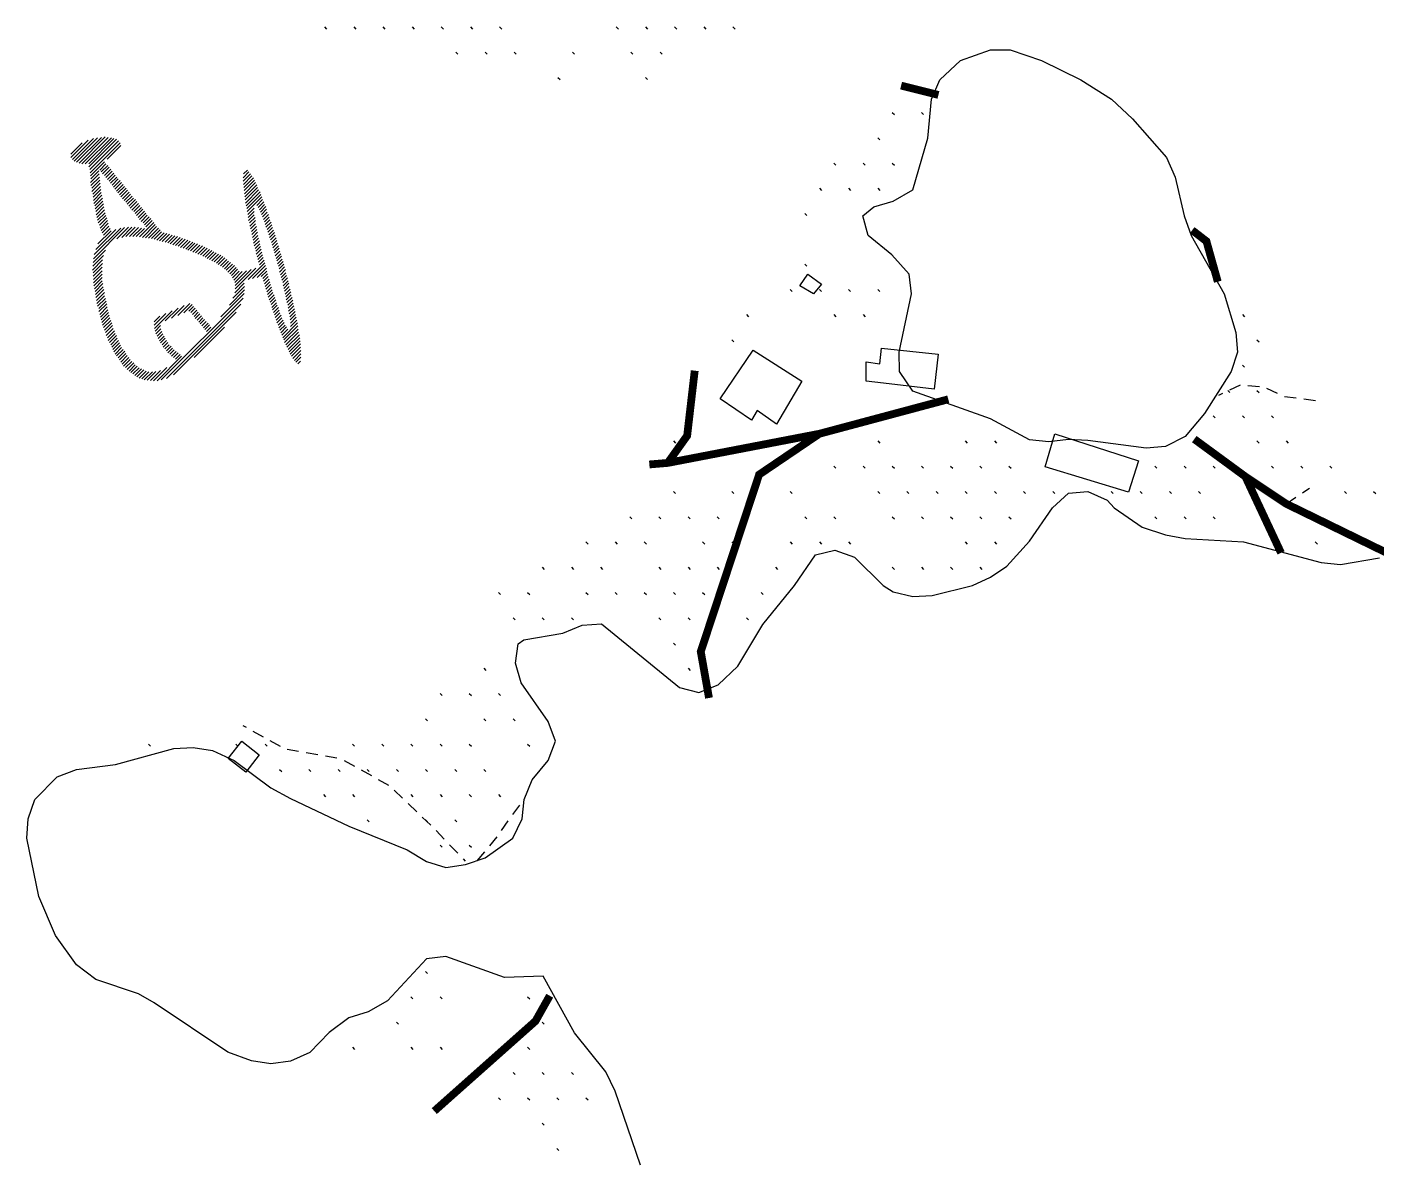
# Model space of a CAD drawing. Header units: millimetres. Extents: x -1 to 1201, y -1 to 901.
# Drawn here: x 12.3 to 151, y 493.2 to 609.9 of the extents above; entities that cross this region are included whole.
import ezdxf

# ---------------------------------------------------------------- set-up
doc = ezdxf.new("R2010")
doc.units = ezdxf.units.MM
doc.layers.add('ETCH', color=7, linetype='CONTINUOUS')
doc.layers.add('SCORE', color=5, linetype='CONTINUOUS')

msp = doc.modelspace()

# ---------------------------------------------------------------- linework, layer by layer
at = {"layer": 'ETCH'}
for points in [[(42.898, 609.911), (43.11, 609.699)], [(45.898, 609.911), (46.11, 609.699)], [(48.898, 609.911), (49.11, 609.699)], [(51.898, 609.911), (52.11, 609.699)], [(54.898, 609.911), (55.11, 609.699)], [(57.898, 609.911), (58.11, 609.699)], [(60.898, 609.911), (61.11, 609.699)], [(72.898, 609.911), (73.11, 609.699)], [(75.898, 609.911), (76.11, 609.699)], [(78.898, 609.911), (79.11, 609.699)], [(81.898, 609.911), (82.11, 609.699)], [(84.898, 609.911), (85.11, 609.699)], [(56.398, 607.313), (56.61, 607.101)], [(59.398, 607.313), (59.61, 607.101)], [(62.398, 607.313), (62.61, 607.101)], [(68.398, 607.313), (68.61, 607.101)], [(74.398, 607.313), (74.61, 607.101)], [(77.398, 607.313), (77.61, 607.101)], [(66.898, 604.715), (67.11, 604.503)], [(75.898, 604.715), (76.11, 604.503)], [(102.778, 603.715), (102.99, 603.502)], [(101.278, 601.117), (101.49, 600.904)], [(104.278, 601.117), (104.49, 600.904)], [(18.6, 598.28), (16.8, 596.48)], [(17.97, 598), (16.81, 596.84)], [(19.12, 598.44), (16.96, 596.28)], [(19.55, 598.52), (17.15, 596.12)], [(19.95, 598.56), (17.39, 596)], [(20.34, 598.6), (17.66, 595.92)], [(20.65, 598.56), (17.93, 595.84)], [(20.97, 598.52), (18.29, 595.84)], [(21.24, 598.44), (18.64, 595.84)], [(21.51, 598.36), (18.67, 595.52)], [(21.71, 598.2), (18.75, 595.24)], [(21.86, 598), (18.78, 594.92)], [(99.778, 598.519), (99.99, 598.306)], [(21.93, 597.72), (20.53, 596.32)], [(20.25, 596.04), (18.81, 594.6)], [(20.41, 595.84), (19.77, 595.2)], [(20.6, 595.68), (19.92, 595)], [(20.75, 595.48), (20.07, 594.8)], [(20.91, 595.28), (20.27, 594.64)], [(34.97, 595.2), (34.57, 594.8)], [(95.278, 595.921), (95.49, 595.708)], [(98.278, 595.921), (98.49, 595.708)], [(101.278, 595.921), (101.49, 595.708)], [(19.72, 594.8), (18.84, 593.92)], [(19.69, 595.12), (18.85, 594.28)], [(19.75, 594.48), (18.87, 593.6)], [(19.79, 594.16), (18.95, 593.32)], [(19.82, 593.84), (18.98, 593)], [(21.06, 595.08), (20.42, 594.44)], [(21.21, 594.88), (20.57, 594.24)], [(21.37, 594.68), (20.73, 594.04)], [(21.52, 594.48), (20.88, 593.84)], [(21.68, 594.28), (21.04, 593.64)], [(21.87, 594.12), (21.19, 593.44)], [(22.02, 593.92), (21.34, 593.24)], [(35.12, 595), (34.52, 594.4)], [(35.28, 594.8), (34.52, 594.04)], [(35.43, 594.6), (34.55, 593.72)], [(35.58, 594.4), (34.58, 593.4)], [(35.7, 594.16), (34.62, 593.08)], [(35.81, 593.92), (34.65, 592.76)], [(19.85, 593.52), (19.05, 592.72)], [(19.89, 593.2), (19.09, 592.4)], [(19.92, 592.88), (19.12, 592.08)], [(20, 592.6), (19.16, 591.76)], [(22.18, 593.72), (21.5, 593.04)], [(22.33, 593.52), (21.65, 592.84)], [(22.48, 593.32), (21.8, 592.64)], [(22.64, 593.12), (21.96, 592.44)], [(22.79, 592.92), (22.11, 592.24)], [(22.94, 592.72), (22.3, 592.08)], [(23.1, 592.52), (22.46, 591.88)], [(35.92, 593.68), (34.68, 592.44)], [(36, 593.4), (34.72, 592.12)], [(36.11, 593.16), (34.75, 591.8)], [(36.27, 592.96), (34.83, 591.52)], [(36.34, 592.68), (34.9, 591.24)], [(36.45, 592.44), (34.93, 590.92)], [(93.778, 593.323), (93.99, 593.11)], [(96.778, 593.323), (96.99, 593.11)], [(99.778, 593.323), (99.99, 593.11)], [(20.07, 592.32), (19.27, 591.52)], [(20.1, 592), (19.3, 591.2)], [(20.18, 591.72), (19.38, 590.92)], [(20.21, 591.4), (19.41, 590.6)], [(20.28, 591.12), (19.48, 590.32)], [(23.25, 592.32), (22.61, 591.68)], [(23.44, 592.16), (22.76, 591.48)], [(23.6, 591.96), (22.92, 591.28)], [(23.75, 591.76), (23.07, 591.08)], [(23.91, 591.56), (23.27, 590.92)], [(24.06, 591.36), (23.42, 590.72)], [(24.21, 591.16), (23.57, 590.52)], [(35.65, 591.28), (35.01, 590.64)], [(36.53, 592.16), (35.93, 591.56)], [(36.64, 591.92), (36.08, 591.36)], [(36.71, 591.64), (36.19, 591.12)], [(36.87, 591.44), (36.31, 590.88)], [(36.94, 591.16), (36.42, 590.64)], [(20.32, 590.8), (19.56, 590.04)], [(20.39, 590.52), (19.63, 589.76)], [(20.5, 590.28), (19.74, 589.52)], [(20.58, 590), (19.82, 589.24)], [(20.65, 589.72), (19.93, 589)], [(24.37, 590.96), (23.73, 590.32)], [(25.33, 589.8), (23.85, 588.32)], [(24.52, 590.76), (23.88, 590.12)], [(24.67, 590.56), (24.03, 589.92)], [(24.87, 590.4), (24.23, 589.76)], [(25.02, 590.2), (24.38, 589.56)], [(25.17, 590), (24.53, 589.36)], [(35.64, 590.92), (35.04, 590.32)], [(35.67, 590.6), (35.07, 590)], [(35.75, 590.32), (35.19, 589.76)], [(35.78, 590), (35.22, 589.44)], [(35.81, 589.68), (35.29, 589.16)], [(37.01, 590.88), (36.53, 590.4)], [(37.13, 590.64), (36.61, 590.12)], [(37.2, 590.36), (36.72, 589.88)], [(37.27, 590.08), (36.79, 589.6)], [(37.39, 589.84), (36.87, 589.32)], [(92.278, 590.725), (92.49, 590.512)], [(22.33, 589.28), (19.13, 586.08)], [(21.94, 589.24), (19.22, 586.52)], [(21.43, 589.08), (19.39, 587.04)], [(20.95, 588.96), (19.59, 587.6)], [(20.72, 589.44), (20.04, 588.76)], [(20.84, 589.2), (20.16, 588.52)], [(22.73, 589.32), (21.53, 588.12)], [(23.08, 589.32), (22.04, 588.28)], [(23.43, 589.32), (22.47, 588.36)], [(23.75, 589.28), (22.83, 588.36)], [(24.06, 589.24), (23.18, 588.36)], [(24.37, 589.2), (23.53, 588.36)], [(25.48, 589.6), (24.16, 588.28)], [(25.63, 589.4), (24.47, 588.24)], [(25.83, 589.24), (24.79, 588.2)], [(25.98, 589.04), (25.1, 588.16)], [(26.13, 588.84), (25.37, 588.08)], [(26.41, 588.76), (25.65, 588)], [(26.68, 588.68), (25.92, 587.92)], [(26.96, 588.6), (26.2, 587.84)], [(27.23, 588.52), (26.51, 587.8)], [(27.5, 588.44), (26.78, 587.72)], [(27.78, 588.36), (27.02, 587.6)], [(28.05, 588.28), (27.29, 587.52)], [(35.89, 589.4), (35.37, 588.88)], [(35.92, 589.08), (35.4, 588.56)], [(35.99, 588.8), (35.47, 588.28)], [(36.03, 588.48), (35.55, 588)], [(37.47, 589.57), (36.99, 589.09)], [(37.55, 589.29), (37.07, 588.81)], [(37.63, 589.02), (37.15, 588.54)], [(37.75, 588.79), (37.23, 588.27)], [(37.83, 588.51), (37.35, 588.03)], [(37.91, 588.24), (37.43, 587.76)], [(20.37, 586.96), (19.09, 585.68)], [(28.28, 588.16), (27.56, 587.44)], [(28.56, 588.08), (27.84, 587.36)], [(28.83, 588), (28.07, 587.24)], [(29.06, 587.88), (28.34, 587.16)], [(29.34, 587.8), (28.62, 587.08)], [(29.57, 587.68), (28.85, 586.96)], [(29.84, 587.6), (29.12, 586.88)], [(30.08, 587.48), (29.36, 586.76)], [(30.35, 587.4), (29.63, 586.68)], [(30.59, 587.28), (29.87, 586.56)], [(30.82, 587.16), (30.14, 586.48)], [(31.05, 587.04), (30.37, 586.36)], [(31.29, 586.92), (30.61, 586.24)], [(36.11, 588.21), (35.59, 587.69)], [(36.19, 587.93), (35.67, 587.41)], [(36.23, 587.62), (35.75, 587.14)], [(36.31, 587.35), (35.83, 586.87)], [(36.39, 587.07), (35.87, 586.55)], [(37.99, 587.97), (37.51, 587.49)], [(38.07, 587.69), (37.59, 587.21)], [(38.15, 587.42), (37.67, 586.94)], [(38.23, 587.15), (37.75, 586.67)], [(38.31, 586.87), (37.83, 586.39)], [(20.07, 585.96), (19.03, 584.92)], [(20.16, 586.4), (19.08, 585.32)], [(20.07, 585.6), (19.11, 584.64)], [(31.52, 586.8), (30.84, 586.12)], [(31.75, 586.68), (31.07, 586)], [(31.99, 586.56), (31.31, 585.88)], [(32.22, 586.44), (31.54, 585.76)], [(32.45, 586.32), (31.77, 585.64)], [(32.65, 586.16), (31.97, 585.48)], [(32.84, 586), (32.2, 585.36)], [(33.03, 585.84), (32.39, 585.2)], [(33.23, 585.68), (32.59, 585.04)], [(33.43, 585.53), (32.79, 584.89)], [(36.75, 585.67), (35.03, 583.95)], [(36.43, 586.76), (35.95, 586.28)], [(36.51, 586.49), (36.03, 586.01)], [(36.59, 586.21), (36.11, 585.73)], [(36.67, 585.94), (36.19, 585.46)], [(38.39, 586.6), (37.91, 586.12)], [(38.47, 586.33), (37.99, 585.85)], [(38.55, 586.05), (38.07, 585.57)], [(38.63, 585.78), (38.15, 585.3)], [(38.71, 585.51), (38.23, 585.03)], [(92.278, 585.529), (92.49, 585.316)], [(20.02, 585.2), (19.1, 584.28)], [(20.01, 584.84), (19.13, 583.96)], [(20.01, 584.48), (19.13, 583.6)], [(20.04, 584.16), (19.16, 583.28)], [(33.63, 585.37), (32.95, 584.69)], [(33.79, 585.18), (33.15, 584.54)], [(33.95, 584.99), (33.31, 584.35)], [(34.11, 584.79), (33.43, 584.11)], [(34.43, 584.76), (33.55, 583.88)], [(34.87, 584.85), (33.67, 583.65)], [(35.83, 585.1), (33.71, 582.98)], [(35.35, 584.97), (33.71, 583.33)], [(36.83, 585.39), (35.47, 584.03)], [(36.91, 585.12), (35.95, 584.16)], [(36.95, 584.81), (36.39, 584.25)], [(37.03, 584.53), (36.55, 584.05)], [(37.11, 584.26), (36.63, 583.78)], [(38.79, 585.23), (38.27, 584.71)], [(38.87, 584.96), (38.35, 584.44)], [(38.91, 584.64), (38.43, 584.16)], [(38.99, 584.37), (38.51, 583.89)], [(39.07, 584.1), (38.59, 583.62)], [(20.03, 583.8), (19.23, 583)], [(20.11, 583.52), (19.31, 582.72)], [(20.14, 583.2), (19.34, 582.4)], [(20.21, 582.92), (19.37, 582.08)], [(34.67, 582.88), (33.11, 581.32)], [(34.67, 583.23), (33.47, 582.03)], [(34.63, 583.55), (33.67, 582.59)], [(37.19, 583.99), (36.71, 583.51)], [(37.27, 583.71), (36.79, 583.23)], [(37.35, 583.44), (36.87, 582.96)], [(37.43, 583.16), (36.95, 582.68)], [(37.51, 582.89), (37.03, 582.41)], [(39.15, 583.82), (38.63, 583.3)], [(39.23, 583.55), (38.71, 583.03)], [(39.27, 583.24), (38.79, 582.76)], [(39.35, 582.96), (38.83, 582.44)], [(39.43, 582.69), (38.91, 582.17)], [(90.778, 582.931), (90.99, 582.718)], [(93.778, 582.931), (93.99, 582.718)], [(96.778, 582.931), (96.99, 582.718)], [(99.778, 582.931), (99.99, 582.718)], [(20.25, 582.6), (19.45, 581.8)], [(20.28, 582.28), (19.48, 581.48)], [(20.36, 582), (19.56, 581.2)], [(20.43, 581.72), (19.67, 580.96)], [(20.5, 581.44), (19.7, 580.64)], [(34.51, 582.01), (26.11, 573.61)], [(34.27, 581.42), (26.63, 573.78)], [(28.47, 581.28), (27.15, 579.96)], [(29.03, 581.48), (27.79, 580.24)], [(29.27, 581.37), (28.43, 580.53)], [(34.63, 582.49), (32.23, 580.09)], [(37.59, 582.62), (37.11, 582.14)], [(37.71, 582.38), (37.19, 581.86)], [(37.79, 582.11), (37.31, 581.63)], [(37.87, 581.84), (37.39, 581.36)], [(37.95, 581.56), (37.47, 581.08)], [(38.03, 581.29), (37.55, 580.81)], [(39.47, 582.38), (38.95, 581.86)], [(39.55, 582.1), (39.03, 581.58)], [(39.63, 581.83), (39.11, 581.31)], [(39.67, 581.52), (39.15, 581)], [(20.54, 581.12), (19.78, 580.36)], [(20.61, 580.84), (19.85, 580.08)], [(20.68, 580.56), (19.92, 579.8)], [(20.76, 580.28), (20, 579.52)], [(20.83, 580), (20.07, 579.24)], [(26.57, 580.44), (25.37, 579.24)], [(25.94, 580.16), (25.38, 579.6)], [(27.21, 580.72), (25.41, 578.92)], [(27.84, 581), (26.52, 579.68)], [(33.79, 580.59), (27.35, 574.15)], [(29.43, 581.17), (28.95, 580.69)], [(29.59, 580.98), (29.15, 580.54)], [(29.75, 580.79), (29.31, 580.35)], [(29.91, 580.59), (29.47, 580.15)], [(30.07, 580.4), (29.59, 579.92)], [(30.23, 580.21), (29.79, 579.77)], [(30.39, 580.01), (29.95, 579.57)], [(38.15, 581.06), (37.63, 580.54)], [(38.23, 580.78), (37.75, 580.3)], [(38.31, 580.51), (37.83, 580.03)], [(38.43, 580.28), (37.91, 579.76)], [(38.51, 580), (37.99, 579.48)], [(39.75, 581.24), (39.19, 580.68)], [(39.79, 580.93), (39.27, 580.41)], [(39.87, 580.65), (39.31, 580.09)], [(39.91, 580.34), (39.35, 579.78)], [(39.99, 580.07), (39.39, 579.47)], [(86.278, 580.333), (86.49, 580.12)], [(95.278, 580.333), (95.49, 580.12)], [(98.278, 580.333), (98.49, 580.12)], [(137.278, 580.333), (137.49, 580.12)], [(20.9, 579.72), (20.18, 579)], [(21.02, 579.48), (20.26, 578.72)], [(21.09, 579.2), (20.37, 578.48)], [(21.16, 578.92), (20.44, 578.2)], [(21.28, 578.68), (20.56, 577.96)], [(26.04, 579.2), (25.48, 578.64)], [(26.07, 578.88), (25.55, 578.36)], [(26.15, 578.6), (25.67, 578.12)], [(32.59, 579.03), (29.47, 575.91)], [(30.55, 579.82), (30.11, 579.38)], [(30.71, 579.63), (30.27, 579.19)], [(30.91, 579.47), (30.43, 578.99)], [(31.07, 579.28), (30.59, 578.8)], [(31.19, 579.05), (30.75, 578.61)], [(38.63, 579.77), (38.11, 579.25)], [(38.75, 579.53), (38.19, 578.97)], [(38.83, 579.26), (38.31, 578.74)], [(38.99, 579.07), (38.39, 578.47)], [(39.11, 578.83), (38.51, 578.23)], [(40.11, 579.48), (38.59, 577.96)], [(40.15, 579.17), (38.71, 577.73)], [(40.19, 578.85), (38.79, 577.45)], [(40.23, 578.54), (38.91, 577.22)], [(40.03, 579.75), (39.39, 579.11)], [(21.35, 578.4), (20.63, 577.68)], [(21.51, 578.2), (20.79, 577.48)], [(21.58, 577.92), (20.9, 577.24)], [(21.69, 577.68), (21.01, 577)], [(21.81, 577.44), (21.13, 576.76)], [(21.92, 577.2), (21.24, 576.52)], [(26.27, 578.37), (25.79, 577.89)], [(26.39, 578.13), (25.91, 577.65)], [(26.51, 577.9), (26.03, 577.42)], [(26.63, 577.67), (26.19, 577.23)], [(26.79, 577.47), (26.31, 576.99)], [(26.91, 577.24), (26.47, 576.8)], [(40.31, 578.27), (39.03, 576.99)], [(40.35, 577.95), (39.15, 576.75)], [(40.39, 577.64), (39.27, 576.52)], [(40.43, 577.33), (39.35, 576.25)], [(84.778, 577.735), (84.99, 577.522)], [(138.778, 577.735), (138.99, 577.522)], [(22.03, 576.96), (21.35, 576.28)], [(22.19, 576.76), (21.51, 576.08)], [(22.34, 576.56), (21.66, 575.88)], [(22.45, 576.32), (21.81, 575.68)], [(22.61, 576.12), (21.93, 575.44)], [(22.76, 575.92), (22.08, 575.24)], [(28.19, 576.05), (25.67, 573.53)], [(27.11, 577.09), (26.63, 576.61)], [(27.27, 576.89), (26.79, 576.41)], [(27.43, 576.7), (26.99, 576.26)], [(27.63, 576.55), (27.15, 576.07)], [(27.83, 576.39), (27.35, 575.91)], [(28.03, 576.24), (27.55, 575.76)], [(40.43, 576.97), (39.51, 576.05)], [(40.47, 576.66), (39.63, 575.82)], [(40.47, 576.31), (39.79, 575.63)], [(40.47, 575.95), (39.95, 575.43)], [(22.91, 575.72), (22.23, 575.04)], [(23.07, 575.52), (22.43, 574.88)], [(23.27, 575.37), (22.59, 574.69)], [(23.43, 575.17), (22.79, 574.53)], [(23.63, 575.02), (22.99, 574.38)], [(23.83, 574.87), (23.19, 574.23)], [(24.07, 574.75), (23.39, 574.07)], [(24.31, 574.64), (23.59, 573.92)], [(24.55, 574.53), (23.83, 573.81)], [(24.83, 574.45), (24.11, 573.73)], [(25.19, 574.46), (24.35, 573.62)], [(25.55, 574.47), (24.67, 573.59)], [(26.03, 574.59), (24.99, 573.55)], [(26.67, 574.88), (25.31, 573.52)], [(40.43, 575.56), (40.15, 575.28)], [(137.278, 575.137), (137.49, 574.924)], [(137.039, 573.076), (135.96, 572.568)], [(139.032, 572.91), (137.836, 573.01)], [(135.244, 572.21), (134.824, 572.001)], [(135.778, 572.539), (135.99, 572.326)], [(138.778, 572.539), (138.99, 572.326)], [(140.891, 572.227), (139.808, 572.739)], [(142.8, 571.729), (141.609, 571.877)], [(144.784, 571.481), (143.594, 571.629)], [(80.278, 569.941), (80.49, 569.728)], [(134.278, 569.941), (134.49, 569.728)], [(137.278, 569.941), (137.49, 569.728)], [(140.278, 569.941), (140.49, 569.728)], [(78.778, 567.343), (78.99, 567.13)], [(99.778, 567.343), (99.99, 567.13)], [(108.778, 567.343), (108.99, 567.13)], [(111.778, 567.343), (111.99, 567.13)], [(138.778, 567.343), (138.99, 567.13)], [(141.778, 567.343), (141.99, 567.13)], [(95.278, 564.745), (95.49, 564.532)], [(98.278, 564.745), (98.49, 564.532)], [(101.278, 564.745), (101.49, 564.532)], [(104.278, 564.745), (104.49, 564.532)], [(107.278, 564.745), (107.49, 564.532)], [(110.278, 564.745), (110.49, 564.532)], [(113.278, 564.745), (113.49, 564.532)], [(128.278, 564.745), (128.49, 564.532)], [(131.278, 564.745), (131.49, 564.532)], [(134.278, 564.745), (134.49, 564.532)], [(140.278, 564.745), (140.49, 564.532)], [(143.278, 564.745), (143.49, 564.532)], [(146.278, 564.745), (146.49, 564.532)], [(78.778, 562.147), (78.99, 561.934)], [(84.778, 562.147), (84.99, 561.934)], [(90.778, 562.147), (90.99, 561.934)], [(99.778, 562.147), (99.99, 561.934)], [(102.778, 562.147), (102.99, 561.934)], [(105.778, 562.147), (105.99, 561.934)], [(108.778, 562.147), (108.99, 561.934)], [(111.778, 562.147), (111.99, 561.934)], [(114.778, 562.147), (114.99, 561.934)], [(117.778, 562.147), (117.99, 561.934)], [(123.778, 562.147), (123.99, 561.934)], [(126.778, 562.147), (126.99, 561.934)], [(129.778, 562.147), (129.99, 561.934)], [(132.778, 562.147), (132.99, 561.934)], [(143.448, 561.99), (143.816, 562.235), (144.184, 562.481)], [(147.778, 562.147), (147.99, 561.934)], [(150.778, 562.147), (150.99, 561.934)], [(141.784, 560.881), (142.783, 561.546)], [(74.278, 559.549), (74.49, 559.336)], [(77.278, 559.549), (77.49, 559.336)], [(80.278, 559.549), (80.49, 559.336)], [(83.278, 559.549), (83.49, 559.336)], [(92.278, 559.549), (92.49, 559.336)], [(95.278, 559.549), (95.49, 559.336)], [(101.278, 559.549), (101.49, 559.336)], [(104.278, 559.549), (104.49, 559.336)], [(107.278, 559.549), (107.49, 559.336)], [(110.278, 559.549), (110.49, 559.336)], [(113.278, 559.549), (113.49, 559.336)], [(128.278, 559.549), (128.49, 559.336)], [(131.278, 559.549), (131.49, 559.336)], [(134.278, 559.549), (134.49, 559.336)], [(69.778, 556.951), (69.99, 556.738)], [(72.778, 556.951), (72.99, 556.738)], [(75.778, 556.951), (75.99, 556.738)], [(81.778, 556.951), (81.99, 556.738)], [(84.778, 556.951), (84.99, 556.738)], [(90.778, 556.951), (90.99, 556.738)], [(93.778, 556.951), (93.99, 556.738)], [(96.778, 556.951), (96.99, 556.738)], [(108.778, 556.951), (108.99, 556.738)], [(111.778, 556.951), (111.99, 556.738)], [(144.778, 556.951), (144.99, 556.738)], [(65.278, 554.353), (65.49, 554.14)], [(68.278, 554.353), (68.49, 554.14)], [(71.278, 554.353), (71.49, 554.14)], [(77.278, 554.353), (77.49, 554.14)], [(80.278, 554.353), (80.49, 554.14)], [(83.278, 554.353), (83.49, 554.14)], [(89.278, 554.353), (89.49, 554.14)], [(101.278, 554.353), (101.49, 554.14)], [(104.278, 554.353), (104.49, 554.14)], [(107.278, 554.353), (107.49, 554.14)], [(110.278, 554.353), (110.49, 554.14)], [(60.778, 551.755), (60.99, 551.542)], [(63.778, 551.755), (63.99, 551.542)], [(69.778, 551.755), (69.99, 551.542)], [(72.778, 551.755), (72.99, 551.542)], [(75.778, 551.755), (75.99, 551.542)], [(78.778, 551.755), (78.99, 551.542)], [(81.778, 551.755), (81.99, 551.542)], [(87.778, 551.755), (87.99, 551.542)], [(62.278, 549.157), (62.49, 548.944)], [(65.278, 549.157), (65.49, 548.944)], [(68.278, 549.157), (68.49, 548.944)], [(77.278, 549.157), (77.49, 548.944)], [(80.278, 549.157), (80.49, 548.944)], [(86.278, 549.157), (86.49, 548.944)], [(78.778, 546.559), (78.99, 546.346)], [(81.778, 546.559), (81.99, 546.346)], [(59.278, 543.961), (59.49, 543.748)], [(80.278, 543.961), (80.49, 543.748)], [(54.778, 541.363), (54.99, 541.15)], [(57.778, 541.363), (57.99, 541.15)], [(60.778, 541.363), (60.99, 541.15)], [(53.278, 538.765), (53.49, 538.552)], [(59.278, 538.765), (59.49, 538.552)], [(62.278, 538.765), (62.49, 538.552)], [(34.482, 538.09), (34.831, 537.894)], [(35.529, 537.503), (36.576, 536.917)], [(24.778, 536.167), (24.99, 535.954)], [(33.778, 536.167), (33.99, 535.954)], [(36.778, 536.167), (36.99, 535.954)], [(37.274, 536.526), (38.321, 535.94)], [(39.05, 535.635), (40.232, 535.431)], [(45.778, 536.167), (45.99, 535.954)], [(48.778, 536.167), (48.99, 535.954)], [(51.778, 536.167), (51.99, 535.954)], [(54.778, 536.167), (54.99, 535.954)], [(57.778, 536.167), (57.99, 535.954)], [(63.778, 536.167), (63.99, 535.954)], [(41.021, 535.295), (42.203, 535.091)], [(42.992, 534.955), (44.174, 534.751)], [(44.919, 534.493), (45.966, 533.907)], [(38.278, 533.569), (38.49, 533.356)], [(41.278, 533.569), (41.49, 533.356)], [(44.278, 533.569), (44.49, 533.356)], [(46.664, 533.516), (47.711, 532.929)], [(47.278, 533.569), (47.49, 533.356)], [(50.278, 533.569), (50.49, 533.356)], [(53.278, 533.569), (53.49, 533.356)], [(56.278, 533.569), (56.49, 533.356)], [(59.278, 533.569), (59.49, 533.356)], [(48.409, 532.539), (49.456, 531.952)], [(50.056, 531.429), (50.923, 530.6)], [(42.778, 530.971), (42.99, 530.758)], [(45.778, 530.971), (45.99, 530.758)], [(51.502, 530.047), (52.369, 529.217)], [(51.778, 530.971), (51.99, 530.758)], [(54.778, 530.971), (54.99, 530.758)], [(57.778, 530.971), (57.99, 530.758)], [(60.778, 530.971), (60.99, 530.758)], [(52.947, 528.664), (53.814, 527.835)], [(62.249, 528.923), (62.977, 529.873)], [(47.278, 528.373), (47.49, 528.16)], [(53.278, 528.373), (53.49, 528.16)], [(54.382, 527.272), (55.209, 526.402)], [(56.278, 528.373), (56.49, 528.16)], [(61.096, 527.289), (61.788, 528.269)], [(55.76, 525.822), (56.586, 524.952)], [(59.886, 525.699), (60.635, 526.635)], [(54.778, 525.775), (54.99, 525.562)], [(57.778, 525.775), (57.99, 525.562)], [(58.584, 524.181), (59.365, 525.092)], [(57.137, 524.372), (57.351, 524.147)], [(53.278, 512.785), (53.49, 512.572)], [(51.778, 510.187), (51.99, 509.974)], [(54.778, 510.187), (54.99, 509.974)], [(63.778, 510.187), (63.99, 509.974)], [(50.278, 507.589), (50.49, 507.376)], [(65.278, 507.589), (65.49, 507.376)], [(45.778, 504.991), (45.99, 504.778)], [(51.778, 504.991), (51.99, 504.778)], [(54.778, 504.991), (54.99, 504.778)], [(63.778, 504.991), (63.99, 504.778)], [(62.278, 502.393), (62.49, 502.18)], [(65.278, 502.393), (65.49, 502.18)], [(68.278, 502.393), (68.49, 502.18)], [(60.778, 499.795), (60.99, 499.582)], [(63.778, 499.795), (63.99, 499.582)], [(66.778, 499.795), (66.99, 499.582)], [(69.778, 499.795), (69.99, 499.582)], [(65.278, 497.197), (65.49, 496.984)], [(66.778, 494.599), (66.99, 494.386)]]:
    msp.add_lwpolyline(points, dxfattribs=at)
at = {"layer": 'ETCH', "const_width": 0.8}
for points in [[(106.024, 602.921), (102.184, 603.881)], [(134.751, 583.714), (133.584, 587.881), (132.118, 589.014)], [(78.184, 565.081), (80.184, 567.881), (80.962, 574.569)], [(107.038, 571.627), (93.784, 568.081), (78.184, 565.081), (76.295, 564.925)], [(82.43, 540.911), (81.584, 545.681), (87.584, 563.881), (93.784, 568.081)], [(154.732, 554.565), (141.784, 560.881), (137.584, 563.681), (132.334, 567.531)], [(141.256, 555.833), (137.584, 563.681)], [(54.179, 498.431), (64.584, 507.681), (66.054, 510.291)]]:
    msp.add_lwpolyline(points, dxfattribs=at)
at = {"layer": 'ETCH'}
for points in [[(91.784, 583.281), (92.584, 584.481), (93.984, 583.481), (93.184, 582.481)], [(86.984, 576.681), (91.984, 573.481), (89.384, 569.081), (87.384, 570.481), (86.784, 569.481), (83.584, 571.681)], [(100.184, 576.881), (105.984, 576.281), (105.584, 572.681), (100.384, 573.281), (98.584, 573.481), (98.584, 575.481), (99.984, 575.281)], [(117.984, 568.081), (126.584, 565.281), (125.584, 562.081), (116.984, 564.681)], [(32.984, 534.681), (34.384, 536.481), (36.184, 535.081), (34.784, 533.281)]]:
    msp.add_lwpolyline(points, close=True, dxfattribs=at)
at = {"layer": 'SCORE'}
msp.add_lwpolyline([(108.307, 606.481), (111.384, 607.554), (113.384, 607.552), (116.632, 606.481), (120.68, 604.481), (123.811, 602.481), (125.973, 600.481), (129.486, 596.481), (130.383, 594.481), (131.281, 590.481), (132.016, 588.481), (135.423, 582.481), (136.605, 578.481), (136.783, 576.481), (136.135, 574.481), (133.384, 570.174), (131.384, 567.805), (129.384, 566.756), (127.384, 566.596), (121.384, 567.401), (119.384, 567.492), (117.384, 567.261), (115.384, 567.453), (111.384, 569.627), (103.384, 572.464), (102.005, 574.481), (101.973, 576.481), (103.268, 582.481), (103.013, 584.481), (101.229, 586.481), (98.787, 588.481), (98.252, 590.481), (99.384, 591.43), (101.384, 592.007), (103.384, 593.162), (104.94, 598.481), (105.319, 602.481), (106.169, 604.481)], close=True, dxfattribs=at)
msp.add_lwpolyline([(75.384, 492.874), (72.769, 500.481), (71.812, 502.481), (68.59, 506.481), (65.384, 512.308), (61.384, 512.16), (55.384, 514.328), (53.384, 514.101), (49.384, 509.774), (47.384, 508.627), (45.384, 508.036), (43.384, 506.516), (41.384, 504.457), (39.384, 503.574), (37.384, 503.301), (35.384, 503.593), (32.952, 504.481), (25.384, 509.549), (23.772, 510.481), (19.384, 511.952), (17.384, 513.486), (15.225, 516.481), (13.505, 520.481), (12.294, 526.481), (12.422, 528.481), (13.097, 530.481), (15.384, 532.796), (17.384, 533.544), (21.384, 534.087), (27.384, 535.729), (29.384, 535.834), (31.384, 535.503), (33.606, 534.481), (37.384, 531.669), (39.384, 530.584), (45.384, 527.742), (51.384, 525.309), (53.384, 524.086), (55.384, 523.464), (57.384, 523.78), (59.424, 524.481), (62.245, 526.481), (63.2, 528.481), (63.439, 530.481), (64.244, 532.481), (65.901, 534.481), (66.628, 536.481), (65.886, 538.481), (63.106, 542.481), (62.521, 544.481), (62.82, 546.481), (63.384, 546.897), (67.384, 547.571), (69.384, 548.412), (71.384, 548.528), (79.384, 541.972), (81.384, 541.48), (83.384, 542.247), (85.384, 544.192), (87.963, 548.481), (91.206, 552.481), (93.384, 555.619), (95.384, 556.094), (97.384, 555.375), (100.338, 552.481), (101.384, 551.823), (103.384, 551.348), (105.384, 551.449), (109.521, 552.481), (111.384, 553.337), (113.047, 554.481), (115.384, 557.05), (117.765, 560.481), (119.384, 561.968), (121.384, 562.146), (123.384, 561.242), (124.083, 560.481), (126.96, 558.481), (129.384, 557.705), (131.384, 557.296), (137.384, 556.961), (145.384, 554.833), (147.384, 554.627), (151.384, 555.329)], dxfattribs=at)

doc.saveas('drawing.dxf')
